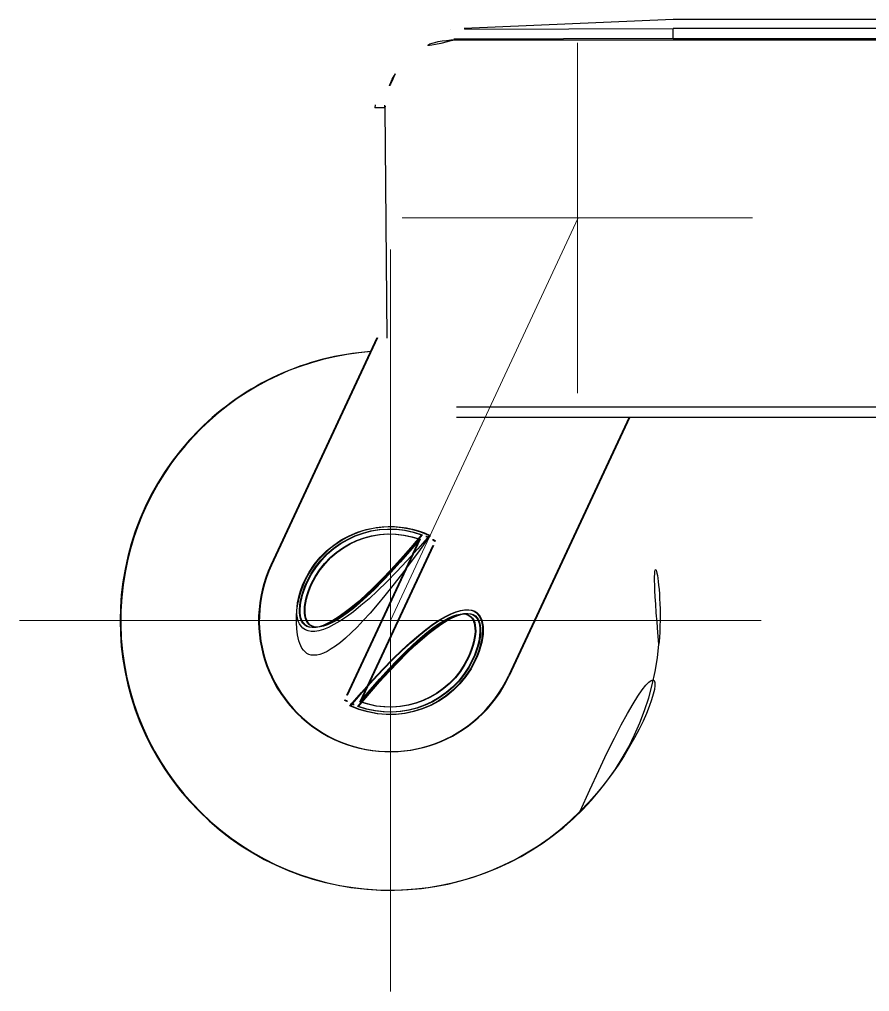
# Model space of a CAD drawing. Extents: x 0 to 16296672895, y -37409619871 to 0.
# Drawn here: x 16296671998.4 to 16296672084.4, y -37409617955.7 to -37409617857.4 of the extents above; entities that cross this region are included whole.
import ezdxf

# ---------------------------------------------------------------- set-up
doc = ezdxf.new("R2010")
doc.units = 0
doc.header["$LTSCALE"] = 10
doc.header["$MEASUREMENT"] = 0
doc.linetypes.add('CENTER2', pattern=[28.575000000000003, 19.05, -3.175, 3.175, -3.175])
doc.layers.add('1', color=7, linetype='CONTINUOUS')
doc.layers.add('Cneter', color=1, linetype='CENTER2', lineweight=13)

msp = doc.modelspace()

# ---------------------------------------------------------------- linework, layer by layer
at = {"layer": '1', "color": 7, "linetype": 'Continuous'}
for p, q in [((16296672103.85266, -37409617857.43111), (16296672064.51811, -37409617857.43111)), ((16296672041.98461, -37409617858.45628), (16296672041.98452, -37409617858.44806)), ((16296672092.56253, -37409617858.35232), (16296672064.51811, -37409617858.35232)), ((16296672064.51811, -37409617859.34505), (16296672064.51811, -37409617858.35232)), ((16296672042.50929, -37409617859.49098), (16296672098.41728, -37409617859.49098)), ((16296672064.51811, -37409617859.34505), (16296672092.56253, -37409617859.34507)), ((16296672035.37409, -37409617866.37497), (16296672034.36818, -37409617866.37497)), ((16296672034.38498, -37409617866.05418), (16296672034.36838, -37409617866.37104)), ((16296672035.37307, -37409617866.37497), (16296672035.57628, -37409617889.66127)), ((16296672035.37409, -37409617866.37497), (16296672035.38861, -37409617866.09781)), ((16296672035.37409, -37409617866.37497), (16296672035.42487, -37409617866.37497)), ((16296672035.42487, -37409617866.37497), (16296672035.43375, -37409617866.20542)), ((16296672034.57069, -37409617889.61411), (16296672023.85898, -37409617912.58546)), ((16296672034.64261, -37409617889.61414), (16296672023.9309, -37409617912.58546)), ((16296672119.54427, -37409617896.63488), (16296672042.61102, -37409617896.63488)), ((16296672042.61102, -37409617897.6311), (16296672119.54427, -37409617897.6311)), ((16296672060.07178, -37409617897.63118), (16296672047.87613, -37409617923.78484)), ((16296672060.14371, -37409617897.63118), (16296672047.94806, -37409617923.78484)), ((16296672039.77677, -37409617909.80181), (16296672039.88243, -37409617909.57523)), ((16296672039.8487, -37409617909.80181), (16296672039.95436, -37409617909.57523)), ((16296672038.87212, -37409617909.96718), (16296672031.50352, -37409617925.7692)), ((16296672038.94405, -37409617909.96718), (16296672031.57545, -37409617925.7692)), ((16296672040.23159, -37409617910.6011), (16296672032.86299, -37409617926.40312)), ((16296672040.30351, -37409617910.6011), (16296672032.93491, -37409617926.40312)), ((16296672031.95834, -37409617926.56849), (16296672031.85268, -37409617926.79507)), ((16296672032.03027, -37409617926.56849), (16296672031.92461, -37409617926.79507))]:
    msp.add_line(p, q, dxfattribs=at)
for points in [[(16296672064.51811, -37409617857.43111, 1.663112635087851e-15), (16296672052.67781, -37409617857.71386, 3.095818253780349e-15), (16296672043.3916, -37409617858.33213, 4.195192259997957e-15)], [(16296672064.51811, -37409617858.35232, 1.606704680993175e-15), (16296672064.51811, -37409617857.48873, 9.068662539338103e-16), (16296672064.51811, -37409617857.43471, 1.92740289464026e-16), (16296672064.51811, -37409617857.43134, -3.878557591983612e-17), (16296672064.51811, -37409617857.43112, -1.002806981091692e-16), (16296672064.51811, -37409617857.43111, -1.106733009948196e-16), (16296672064.51811, -37409617857.43111, -1.211070925424525e-16)], [(16296672034.38498, -37409617866.05418, 1.272632695411615e-15), (16296672034.62708, -37409617864.47482, 1.339691473881599e-15), (16296672035.21759, -37409617862.89083, 1.364366531814038e-15), (16296672036.16847, -37409617861.4138, 1.338358593143706e-15), (16296672037.43366, -37409617860.16419, 1.259934557427796e-15), (16296672039.00312, -37409617859.19506, 1.127074055301284e-15), (16296672040.68452, -37409617858.62325, 9.561740668186697e-16), (16296672042.34914, -37409617858.43494, 7.638476422483136e-16)], [(16296672042.0553, -37409617858.44169, -2.753293162754409e-15), (16296672040.12322, -37409617858.76746, -2.536629381224484e-15), (16296672038.32828, -37409617859.55143, -2.364817207874565e-15), (16296672036.77451, -37409617860.74422, -2.247572744368923e-15), (16296672035.78652, -37409617861.92605, -2.198945030018733e-15), (16296672035.03958, -37409617863.27213, -2.189895547883522e-15), (16296672034.56474, -37409617864.73648, -2.221409594463208e-15)], [(16296672041.98456, -37409617858.44805, -2.745019708375458e-15), (16296672042.0942, -37409617858.44055, -2.472619349728669e-15), (16296672042.19107, -37409617858.43681, -1.185042400713027e-15)], [(16296672042.19107, -37409617858.43681, -1.185042400713027e-15), (16296672042.27814, -37409617858.43548, 2.560393534808706e-16), (16296672042.34914, -37409617858.43496, 7.638469367670241e-16)], [(16296672042.3435, -37409617858.44767, -2.788954148155353e-15), (16296672042.34339, -37409617858.43571, -2.788207365476124e-15), (16296672042.34338, -37409617858.43497, -2.788160894005323e-15), (16296672042.34337, -37409617858.43491, -2.78815724311252e-15)], [(16296672042.34914, -37409617858.43496, 7.638469367670241e-16), (16296672042.95123, -37409617858.43048, 6.903865972581396e-16), (16296672043.4243, -37409617858.42697, 6.326666845564975e-16)], [(16296672042.34926, -37409617858.44775, 7.630488166774664e-16), (16296672042.34915, -37409617858.43577, 7.637962895635233e-16), (16296672042.34914, -37409617858.43501, 7.638432397223427e-16), (16296672042.34914, -37409617858.43496, 7.638469367622122e-16)], [(16296672042.35727, -37409617859.43114, 7.018527501064868e-16), (16296672042.35157, -37409617858.72783, 7.456166437105555e-16), (16296672042.34926, -37409617858.44775, 7.630488166774664e-16)], [(16296672043.45843, -37409617858.42625, 6.285317904871419e-16), (16296672042.3495, -37409617858.4493, 7.629256138638034e-16)], [(16296672043.4243, -37409617858.42697, 6.326666845564975e-16), (16296672055.23671, -37409617858.36586, -3.72766872856461e-16), (16296672064.51811, -37409617858.35232, 1.60670468474924e-15)], [(16296672035.38861, -37409617866.09781, 1.147051366219137e-15), (16296672035.76818, -37409617864.15938, 1.219262409857511e-15), (16296672036.67226, -37409617862.40069, 1.216233313912791e-15), (16296672038.03089, -37409617860.963, 1.137882518355022e-15), (16296672039.34833, -37409617860.13465, 1.027264739965024e-15), (16296672040.81423, -37409617859.61503, 8.79561051505592e-16), (16296672042.35727, -37409617859.43114, 7.018527501064885e-16)], [(16296672064.51811, -37409617859.34505, 1.545916991531064e-15), (16296672052.10796, -37409617859.37116, -1.859549217819835e-16), (16296672042.35727, -37409617859.43114, 7.018527501092945e-16)], [(16296672034.65965, -37409617864.35522, -2.209686087160864e-15), (16296672034.45299, -37409617865.36478, 1.306517158223097e-15)], [(16296672034.66144, -37409617864.34877, -2.209511029456288e-15), (16296672034.55067, -37409617864.88872, -2.229008232401224e-15)], [(16296672034.55808, -37409617864.77792, -2.223131379436781e-15), (16296672034.46418, -37409617865.49706, -2.255667105649047e-15)], [(16296672034.57132, -37409617889.66127, -1.95704853118653e-16), (16296672034.36812, -37409617866.3763, 1.254973512668997e-15)], [(16296672034.38499, -37409617866.05398, 1.272643352539434e-15), (16296672034.38506, -37409617866.05389, 1.27264075509905e-15), (16296672034.38526, -37409617866.0538, 1.272622264753342e-15), (16296672034.38915, -37409617866.05341, 1.272169572906162e-15), (16296672034.45559, -37409617866.05445, 1.263968891705237e-15), (16296672035.38861, -37409617866.09781, 1.147051365708759e-15)], [(16296672042.61102, -37409617897.6311, -1.668295258375224e-15), (16296672040.86673, -37409617897.43961, -1.442956449178841e-15), (16296672039.20554, -37409617896.87426, -1.204900680398694e-15), (16296672037.70656, -37409617895.96197, -9.654676331786524e-16), (16296672036.44121, -37409617894.74621, -7.360626144510882e-16), (16296672035.43168, -37409617893.21031, -5.18384371702339e-16), (16296672034.79733, -37409617891.48528, -3.35071892874199e-16), (16296672034.57132, -37409617889.66127, -1.95704853118785e-16)], [(16296672035.57628, -37409617889.66127, -3.18777170037248e-16), (16296672034.6419, -37409617889.66388, -2.045086138986764e-16), (16296672034.57545, -37409617889.66202, -1.962563907638561e-16), (16296672034.57158, -37409617889.66146, -1.957478340066716e-16), (16296672034.57139, -37409617889.66136, -1.957185940718922e-16), (16296672034.57132, -37409617889.66127, -1.957048531191031e-16)], [(16296672042.61102, -37409617896.63488, -1.607293774637549e-15), (16296672040.5902, -37409617896.33807, -1.341640233122397e-15), (16296672038.73775, -37409617895.47269, -1.061791270566936e-15), (16296672037.21221, -37409617894.11017, -7.915371191270368e-16), (16296672036.32845, -37409617892.76502, -6.009408105472221e-16), (16296672035.77374, -37409617891.25597, -4.406053443777112e-16), (16296672035.57628, -37409617889.66127, -3.187771700375081e-16)], [(16296672042.61102, -37409617897.63111, -1.668295562470035e-15), (16296672042.61102, -37409617897.63111, -1.668295309555449e-15), (16296672042.61102, -37409617897.6311, -1.66829457881202e-15), (16296672042.61102, -37409617897.63086, -1.668280100614118e-15), (16296672042.61102, -37409617897.62702, -1.668045211010655e-15), (16296672042.61102, -37409617897.56125, -1.664017711008213e-15), (16296672042.61102, -37409617896.63488, -1.607293774635774e-15)], [(16296672038.87212, -37409617909.96718, -5.518493350901585e-15), (16296672038.99033, -37409617909.71368, -5.517447411042951e-15), (16296672039.08417, -37409617909.51244, -5.516617051352937e-15)], [(16296672039.1561, -37409617909.51244, 6.755625859932037e-16), (16296672039.03682, -37409617909.76824, 6.452912579410208e-16), (16296672038.94405, -37409617909.96718, 6.217496859819547e-16)], [(16296672040.44363, -37409617910.14637, -5.721919948531097e-15), (16296672040.32435, -37409617910.40217, -5.722975421831169e-15), (16296672040.23159, -37409617910.6011, -5.723796248079744e-15)], [(16296672040.30351, -37409617910.6011, 7.494188679348226e-16), (16296672040.42172, -37409617910.34761, 7.794167736907912e-16), (16296672040.51556, -37409617910.14637, 8.0323176794607e-16)], [(16296672031.29148, -37409617926.22393, -5.585570695008935e-15), (16296672031.41076, -37409617925.96813, -5.584515221708864e-15), (16296672031.50352, -37409617925.7692, -5.583694395460288e-15)], [(16296672031.57545, -37409617925.7692, -1.248238128062739e-15), (16296672031.45724, -37409617926.02269, -1.278236033818708e-15), (16296672031.3634, -37409617926.22393, -1.302051028073988e-15)], [(16296672032.86299, -37409617926.40312, -5.788997292638449e-15), (16296672032.74478, -37409617926.65662, -5.790043232497079e-15), (16296672032.65094, -37409617926.85786, -5.790873592187094e-15)], [(16296672032.72286, -37409617926.85786, -1.174381846121119e-15), (16296672032.84215, -37409617926.60206, -1.144110518068938e-15), (16296672032.93491, -37409617926.40312, -1.120568946109872e-15)]]:
    msp.add_polyline3d(points, dxfattribs=at)
for centre, radius, start, end in [((16296672042.50929, -37409617866.57623), 7.085250000000991, 90, 149.0607390862477), ((16296672042.50929, -37409617866.57623), 7.085249999978435, 149.0607390862477, 176.9999005349306), ((16296672035.93948, -37409617918.18515), 27.2541234044, 94.08715350786784, 174.9998525158306), ((16296672035.86756, -37409617918.18515), 27.2541234044, 94.08659782582667, 134.9999999999998), ((16296672035.86756, -37409617918.18515), 27.2541234044, 134.9999999999998, 314.9999999999998), ((16296672035.86756, -37409617918.18515), 27.2541234044, 314.9999999999998, 35.91292785555044), ((16296672035.93948, -37409617918.18515), 27.2541234044, 354.9998525158306, 35.91352562239125), ((16296672035.86756, -37409617918.18515), 9.5, 65.0000472745878, 245.0000472745878), ((16296672035.93948, -37409617918.18515), 9.5, 64.99997706752205, 244.9999770675221), ((16296672035.86756, -37409617918.18515), 9.25, 69.65075356924291, 240.3492846478235), ((16296672035.93948, -37409617918.18515), 9.25, 69.65083291990845, 240.3492087989259), ((16296672035.86756, -37409617918.18515), 8.75, 69.91700936813402, 240.0827947087735), ((16296672035.93948, -37409617918.18515), 8.75, 69.9170586954824, 240.0827578364752), ((16296672035.86756, -37409617918.18515), 9.5, 245.0000472745878, 65.0000472745878), ((16296672035.93948, -37409617918.18515), 9.5, 244.9999770675221, 64.99997706752205), ((16296672035.86756, -37409617918.18515), 9.25, 65.0000472745878, 69.65075356924291), ((16296672035.93948, -37409617918.18515), 9.25, 64.99997706752205, 69.65083291990845), ((16296672035.86756, -37409617918.18515), 9.25, 60.3492846478235, 65.0000472745878), ((16296672035.93948, -37409617918.18515), 9.25, 60.34920879892594, 64.99997706752205), ((16296672035.86756, -37409617918.18515), 9.25, 249.6507535692429, 60.3492846478235), ((16296672035.93948, -37409617918.18515), 9.25, 249.6508329199085, 60.34920879892594), ((16296672035.86756, -37409617918.18515), 8.75, 249.917009368134, 60.08279470877352), ((16296672035.93948, -37409617918.18515), 8.75, 249.9170586954824, 60.08275783647522), ((16296672035.86756, -37409617918.18515), 13.25, 155.0001529931371, 335.0001529931371), ((16296672035.93948, -37409617918.18515), 13.25, 155.0001119486161, 335.0001119486161), ((16296672035.93948, -37409617918.18515), 27.2541234044, 174.9998525158306, 354.9998525158306), ((16296672035.86756, -37409617918.18515), 9.25, 240.3492846478235, 245.0000472745878), ((16296672035.93948, -37409617918.18515), 9.25, 240.3492087989259, 244.9999770675221), ((16296672035.86756, -37409617918.18515), 9.25, 245.0000472745878, 249.6507535692429), ((16296672035.93948, -37409617918.18515), 9.25, 244.9999770675221, 249.6508329199085)]:
    msp.add_arc(centre, radius, start, end, dxfattribs=at)
at = {"layer": 'Cneter', "lineweight": 5, "ltscale": 0.5}
for p, q in [((16296672054.84311, -37409617859.78069), (16296672054.84311, -37409617895.20318)), ((16296672035.93949, -37409617918.18515), (16296672054.91503, -37409617877.49193)), ((16296672037.13186, -37409617877.49193), (16296672072.55435, -37409617877.49193)), ((16296672035.93949, -37409617880.68515), (16296672035.93949, -37409617955.68515)), ((16296672073.43949, -37409617918.18515), (16296671998.43949, -37409617918.18515))]:
    msp.add_line(p, q, dxfattribs=at)

doc.saveas('drawing.dxf')
